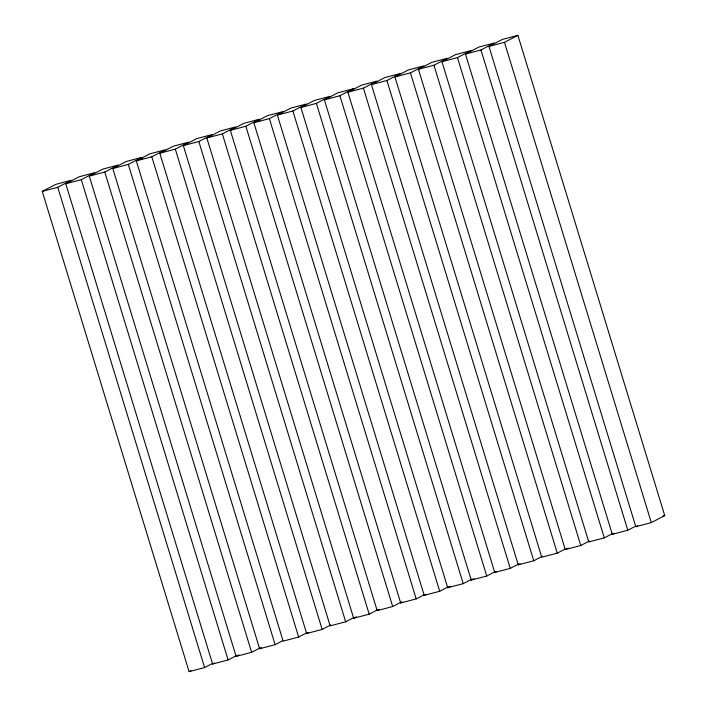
<?xml version="1.0" encoding="UTF-8"?>
<svg xmlns="http://www.w3.org/2000/svg" width="707" height="707" viewBox="0 0 707 707"><rect width="100%" height="100%" fill="white"/><g stroke="black" fill="none" stroke-linecap="round" stroke-linejoin="round"><path stroke-width="1.06" d="M42.261 191.385L55.685 184.386L71.195 180.303L57.771 187.302L42.261 191.385L189.096 671.65L204.606 667.567L212.277 663.573M65.769 183.749L79.193 176.759L94.711 172.676L81.287 179.666L65.769 183.749L212.604 664.023L228.114 659.94L236.748 655.442M89.285 176.123L102.709 169.132L118.219 165.049L104.795 172.04L89.285 176.123L236.12 656.388L251.63 652.305L260.256 647.815M282.809 640.683L275.138 644.678L259.628 648.761L112.793 168.496L126.217 161.496L141.727 157.414L142.24 159.084M112.793 168.496L128.303 164.413L141.727 157.414M136.31 160.869L149.734 153.87L165.244 149.787L151.819 156.777L136.31 160.869L283.136 641.134L298.646 637.051L307.28 632.553M159.817 153.233L173.242 146.243L188.751 142.16L175.327 149.15L159.817 153.233L306.652 633.507L322.162 629.424L330.788 624.926M183.325 145.607L196.749 138.616L212.259 134.524L198.835 141.524L183.325 145.607L330.16 625.872L345.67 621.789L354.304 617.291M206.842 137.98L220.266 130.981L235.776 126.898L222.352 133.897L206.842 137.98L353.668 618.245L369.187 614.162L377.812 609.664M401.32 602.037L392.694 606.535L377.185 610.618L230.349 130.344L243.774 123.354L259.283 119.271L259.796 120.941M230.349 130.344L245.859 126.261L259.283 119.271M253.857 122.718L267.281 115.727L282.8 111.644L269.376 118.635L253.857 122.718L400.692 602.991L416.202 598.9L424.836 594.41M277.374 115.091L290.798 108.1L306.308 104.009L292.884 111.008L277.374 115.091L424.2 595.356L439.719 591.273L448.344 586.775M300.882 107.464L314.306 100.465L329.815 96.382L316.391 103.381L300.882 107.464L447.717 587.729L463.226 583.646L471.861 579.148M495.368 571.521L486.734 576.019L471.224 580.102L324.389 99.828L337.813 92.838L353.332 88.755L353.836 90.425M324.389 99.828L339.908 95.745L353.332 88.755M347.906 92.202L361.33 85.211L376.84 81.128L363.416 88.119L347.906 92.202L494.741 572.476L510.251 568.384L518.876 563.894M371.414 84.575L384.838 77.576L400.348 73.493L386.923 80.492L371.414 84.575L518.249 564.84L533.758 560.757L542.393 556.259M394.93 76.948L408.354 69.949L423.864 65.866L410.44 72.865L394.93 76.948L541.756 557.213L557.266 553.13L564.937 549.136M418.438 69.313L431.862 62.322L447.372 58.239L433.948 65.23L418.438 69.313L565.273 549.586L580.783 545.504L589.408 541.005M441.946 61.686L455.37 54.695L470.88 50.612L457.456 57.603L441.946 61.686L588.781 541.951L604.291 537.868L612.925 533.378M465.462 54.059L478.886 47.06L494.396 42.977L480.972 49.976L465.462 54.059L612.289 534.324L627.807 530.241L635.478 526.247M488.97 46.432L502.394 39.433L517.904 35.35L664.739 515.615L651.315 522.614L635.805 526.697L488.97 46.432L504.48 42.34L517.904 35.35M189.096 671.65L191.014 670.651M212.604 664.023L214.521 663.025M236.12 656.388L238.993 654.894M259.628 648.761L261.546 647.762M306.652 633.507L308.57 632.509M353.668 618.245L356.549 616.751M377.185 610.618L379.102 609.62M400.692 602.991L402.61 601.993M424.2 595.356L426.118 594.357M447.717 587.729L450.589 586.227M471.224 580.102L474.105 578.6M494.741 572.476L496.659 571.468M518.249 564.84L520.166 563.841M565.273 549.586L568.145 548.084M612.289 534.324L614.206 533.325M635.805 526.697L637.723 525.699M662.671 516.163L664.739 515.615M504.48 42.34L651.315 522.614M480.972 49.976L627.807 530.241M457.456 57.603L604.291 537.868M433.948 65.23L580.783 545.504M410.44 72.865L557.266 553.13M386.923 80.492L533.758 560.757M363.416 88.119L510.251 568.384M339.908 95.745L486.734 576.019M316.391 103.381L463.226 583.646M292.884 111.008L439.719 591.273M269.376 118.635L416.202 598.9M245.859 126.261L392.694 606.535M222.352 133.897L369.187 614.162M198.835 141.524L345.67 621.789M175.327 149.15L322.162 629.424M151.819 156.777L298.646 637.051M128.303 164.413L275.138 644.678M104.795 172.04L251.63 652.305M81.287 179.666L228.114 659.94M57.771 187.302L204.606 667.567"/></g></svg>
